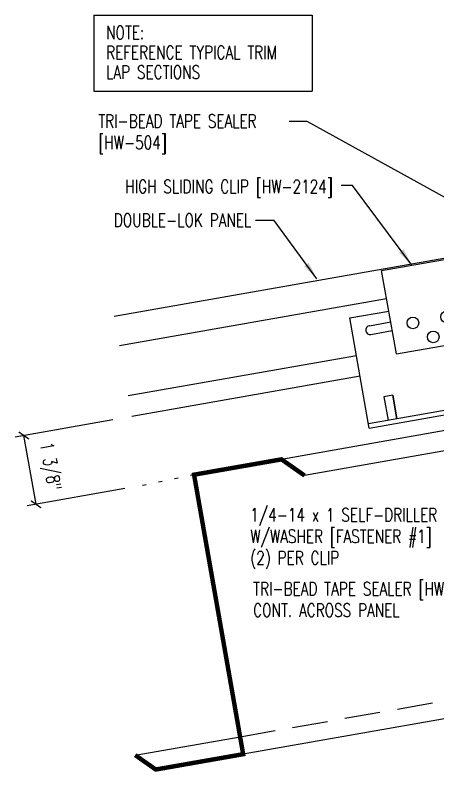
# Model space of a CAD drawing. Extents: x 0.5 to 43.1, y 10.3 to 31.6.
# Drawn here: x 0.46 to 12.37, y 10.3 to 31.64 of the extents above; entities that cross this region are included whole.
import ezdxf
from ezdxf.enums import TextEntityAlignment as Align

# ---------------------------------------------------------------- set-up
doc = ezdxf.new("R2010")
doc.units = 0
doc.header["$LTSCALE"] = 4
doc.header["$MEASUREMENT"] = 0
doc.linetypes.add('ACAD_ISO07W100', pattern=[3, 0, -3])
doc.linetypes.add('HIDDEN', pattern=[0.375, 0.25, -0.125])
doc.layers.get('0').update_dxf_attribs({"linetype": 'CONTINUOUS'})
doc.layers.get('DEFPOINTS').update_dxf_attribs({"linetype": 'CONTINUOUS'})
for name, color, linetype in [('CLIP', 5, 'CONTINUOUS'), ('DIM', 7, 'CONTINUOUS'), ('PANEL', 11, 'CONTINUOUS'), ('STLA', 12, 'CONTINUOUS'), ('TEXT', 2, 'CONTINUOUS')]:
    doc.layers.add(name, color=color, linetype=linetype)
doc.styles.add('TEXT', font='SIMPLEX', dxfattribs={"width": 0.75, "height": 6})
doc.styles.add('TEXT1', font='ROMANS.shx', dxfattribs={"width": 0.75, "height": 0.375})
doc.dimstyles.new('DETAIL', dxfattribs={"dimscale": 4, "dimtxt": 0.09375, "dimasz": 0.0625, "dimexe": 0.0625, "dimexo": 0.125, "dimgap": 0.0625, "dimtad": 1, "dimdec": 4, "dimzin": 3, "dimdsep": 46, "dimlunit": 4, "dimtxsty": 'TEXT1', "dimblk": 'ARCHTICK', "dimcen": 0.0625, "dimclrd": 7, "dimclre": 7, "dimclrt": 2, "dimadec": 0, "dimazin": 0, "dimtfac": 0.59375, "dimtdec": 4, "dimtmove": 0, "dimatfit": 2, "dimfxl": 0, "dimfrac": 2, "dimtolj": 1, "dimtzin": 3, "dimarcsym": 0})
doc.dimstyles.new('DETAIL$7', dxfattribs={"dimscale": 4, "dimtxt": 0.09375, "dimasz": 0.125, "dimexe": 0.0625, "dimexo": 0.125, "dimgap": 0.0625, "dimtad": 1, "dimdec": 5, "dimzin": 3, "dimdsep": 46, "dimlunit": 4, "dimtxsty": 'TEXT', "dimblk": 'ARCHTICK', "dimcen": 0.0625, "dimclrd": 7, "dimclre": 7, "dimclrt": 2, "dimadec": 0, "dimazin": 0, "dimtfac": 0.666667, "dimtdec": 5, "dimtmove": 0, "dimatfit": 2, "dimfxl": 0, "dimfrac": 2, "dimtolj": 1, "dimtzin": 3, "dimarcsym": 0})

# ---------------------------------------------------------------- blocks, each defined once
blk = doc.blocks.new('_ArchTick')
at = {"color": 0, "const_width": 0.15}
blk.add_lwpolyline([(-0.5, -0.5), (0.5, 0.5)], dxfattribs=at)
blk = doc.blocks.new('FD-F1')
at = {"layer": 'TEXT', "style": 'TEXT1', "width": 0.75}
for s, p in [('1/4-14 x 1 SELF-DRILLER', (0.0047, -0.0408)), ('W/WASHER [FASTENER #1]', (0.0047, -0.1926))]:
    blk.add_text(s, height=0.09375, dxfattribs=at).set_placement(p)
blk.add_attdef('(QUANTITY)', (0.0047, -0.3444), '', height=0.0938, dxfattribs=at)
blk = doc.blocks.new('A$C0B323C8E')
at = {"layer": 'CLIP'}
for p, q in [((-1.293, 2.862), (0.86, 3.242)), ((0.86, 3.242), (1.274, 0.894)), ((-0.879, 0.514), (-1.293, 2.862)), ((1.061, 2.1), (2.243, 2.309)), ((2.243, 2.309), (2.791, -0.797)), ((-2.189, 1.527), (-1.092, 1.721)), ((1.116, 1.793), (1.724, 1.9)), ((-1.641, -1.579), (-2.189, 1.527)), ((1.159, 1.546), (1.767, 1.654)), ((-1.637, 1.307), (-1.038, 1.413)), ((-1.594, 1.061), (-0.994, 1.167)), ((-0.879, 0.514), (1.274, 0.894)), ((2.097, -0.109), (1.851, -0.152)), ((1.851, -0.152), (1.967, -0.815)), ((2.214, -0.772), (2.097, -0.109)), ((-1.663, -1.455), (2.769, -0.674)), ((-1.641, -1.579), (2.791, -0.797)), ((-0.981, -0.652), (-1.227, -0.695)), ((-1.227, -0.695), (-1.11, -1.358)), ((-0.981, -0.652), (-0.864, -1.315)), ((-0.864, -1.315), (-0.981, -0.652))]:
    blk.add_line(p, q, dxfattribs=at)
for centre in [(0.537, 1.554), (-0.413, 1.386), (0.16, 0.99)]:
    blk.add_circle(centre, 0.165, dxfattribs=at)
for centre, start, end in [((1.737, 1.775), 280, 100), ((-1.616, 1.184), 100, 280)]:
    blk.add_arc(centre, 0.125, start, end, dxfattribs=at)
blk = doc.blocks.new('*D14')
at = {"layer": 'DEFPOINTS', "color": 0}
for p in [(3.702, 20.312), (0.708, 19.784), (4.043, 18.375)]:
    blk.add_point(p, dxfattribs=at)
at = {"layer": 'DIM', "color": 7, "lineweight": -2}
for p, q in [((3.209, 20.225), (0.461, 19.741)), ((1.049, 17.847), (0.708, 19.784)), ((3.551, 18.288), (0.803, 17.803))]:
    blk.add_line(p, q, dxfattribs=at)
at = {"layer": 'DIM', "color": 7, "lineweight": -2, "xscale": 0.25, "yscale": 0.25, "zscale": 0.25}
for p, rotation in [((0.708, 19.784), 100.0000000000008), ((1.049, 17.847), 280.0000000000008)]:
    blk.add_blockref('_ArchTick', p, dxfattribs=dict(at, rotation=rotation))
at = {"layer": 'DIM', "color": 2, "insert": (1.406, 18.908), "char_height": 0.375, "attachment_point": 5, "rotation": 280, "style": 'TEXT1'}
blk.add_mtext('\\A1;1 3/8"', dxfattribs=at)
blk = doc.blocks.new('A$C30686E82')
for p, q in [((-2.715, 0.761), (3.437, 0.761)), ((-2.715, 0.761), (-2.715, -1.379)), ((3.437, 0.761), (3.437, -1.379)), ((-2.715, -1.379), (3.437, -1.379))]:
    blk.add_line(p, q)
at = {"layer": 'TEXT', "style": 'TEXT1', "width": 0.75}
for s, p in [('NOTE:', (-2.368, 0.081)), ('REFERENCE TYPICAL TRIM', (-2.368, -0.477)), ('LAP SECTIONS', (-2.368, -1.035))]:
    blk.add_text(s, height=0.375, dxfattribs=at).set_placement(p)

msp = doc.modelspace()

# ---------------------------------------------------------------- linework, layer by layer
at = {"layer": 'PANEL'}
for p, q in [((10.92617, 23.64127), (3.39982, 22.31418)), ((10.07856, 22.0357), (3.64883, 20.90196))]:
    msp.add_line(p, q, dxfattribs=at)
for points in [[(3.25291, 23.14732), (17.45056, 25.65075)], [(10.18101, 21.45466), (3.75128, 20.32092)]]:
    msp.add_lwpolyline(points, dxfattribs=at)
at = {"layer": 'STLA', "color": 1}
for p, q in [((12.57498, 19.92404), (7.96414, 19.11358)), ((12.67268, 19.36995), (8.61543, 18.65682)), ((23.16165, 13.6629), (6.88506, 10.80181))]:
    msp.add_line(p, q, dxfattribs=at)
at = {"layer": 'STLA', "color": 1, "linetype": 'HIDDEN'}
msp.add_line((6.79844, 11.29524), (23.07502, 14.15632), dxfattribs=at)
at = {"layer": 'STLA', "color": 1, "linetype": 'Continuous'}
msp.add_line((3.84379, 10.77555), (6.79844, 11.29524), dxfattribs=at)
at = {"layer": 'STLA', "const_width": 0.125}
msp.add_lwpolyline([(8.61543, 18.65682), (7.96414, 19.11358), (5.50179, 18.68131), (6.88506, 10.80181), (4.42271, 10.36954), (3.84379, 10.77555)], dxfattribs=at)
at = {"layer": 'TEXT', "linetype": 'ACAD_ISO07W100', "ltscale": 0.03}
msp.add_line((5.50179, 18.68131), (4.04343, 18.37454), dxfattribs=at)

# ---------------------------------------------------------------- block references
msp.add_blockref('A$C30686E82', (5.39186, 30.87652))
at = {"layer": 'CLIP'}
msp.add_blockref('A$C0B323C8E', (12.07902, 21.57531), dxfattribs=at)
at = {"layer": 'TEXT', "xscale": 4, "yscale": 4, "zscale": 4}
msp.add_blockref('FD-F1', (7.06449, 17.52688), dxfattribs=at).add_auto_attribs({'(QUANTITY)': '(2) PER CLIP'})

# ---------------------------------------------------------------- texts
at = {"layer": 'TEXT', "style": 'TEXT1', "width": 0.75}
for s, p in [('TRI-BEAD TAPE SEALER', (2.80364, 28.46403)), ('[HW-504]', (2.80364, 27.85689)), ('TRI-BEAD TAPE SEALER [HW-504]', (7.1679, 15.27954)), ('CONT. ACROSS PANEL', (7.1679, 14.6724))]:
    msp.add_text(s, height=0.375, dxfattribs=at).set_placement(p)
for s, p in [('HIGH SLIDING CLIP [HW-2124]', (9.40961, 26.61791)), ('DOUBLE-LOK PANEL', (7.11139, 25.66865))]:
    msp.add_text(s, height=0.375, dxfattribs=at).set_placement(p, align=Align.RIGHT)

# ---------------------------------------------------------------- dimensions: what is measured, and where the dimension line sits
at = {"layer": 'DIM'}
dim = msp.add_aligned_dim(p1=(4.04343, 18.37454), p2=(3.70177, 20.31219), distance=3.04038, text='1 3/8"', dimstyle='DETAIL', dxfattribs=at)
dim.commit()
dim.dimension.update_dxf_attribs({"geometry": '*D14', "text_midpoint": (1.40598, 18.90844)})

# ---------------------------------------------------------------- leaders
at = {"layer": 'TEXT'}
for points in [[(14.61784, 25.36269), (8.69189, 28.64003), (8.18463, 28.64003)], [(11.63961, 24.5876), (9.96924, 26.83578), (9.64747, 26.83578)], [(8.96242, 24.20357), (7.76096, 25.8464), (7.23688, 25.8464)]]:
    msp.add_leader(points, dimstyle='DETAIL$7', override={"dimdec": 4, "dimtxsty": 'TEXT1', "dimtfac": 0.59375}, dxfattribs=at)

doc.saveas('drawing.dxf')
